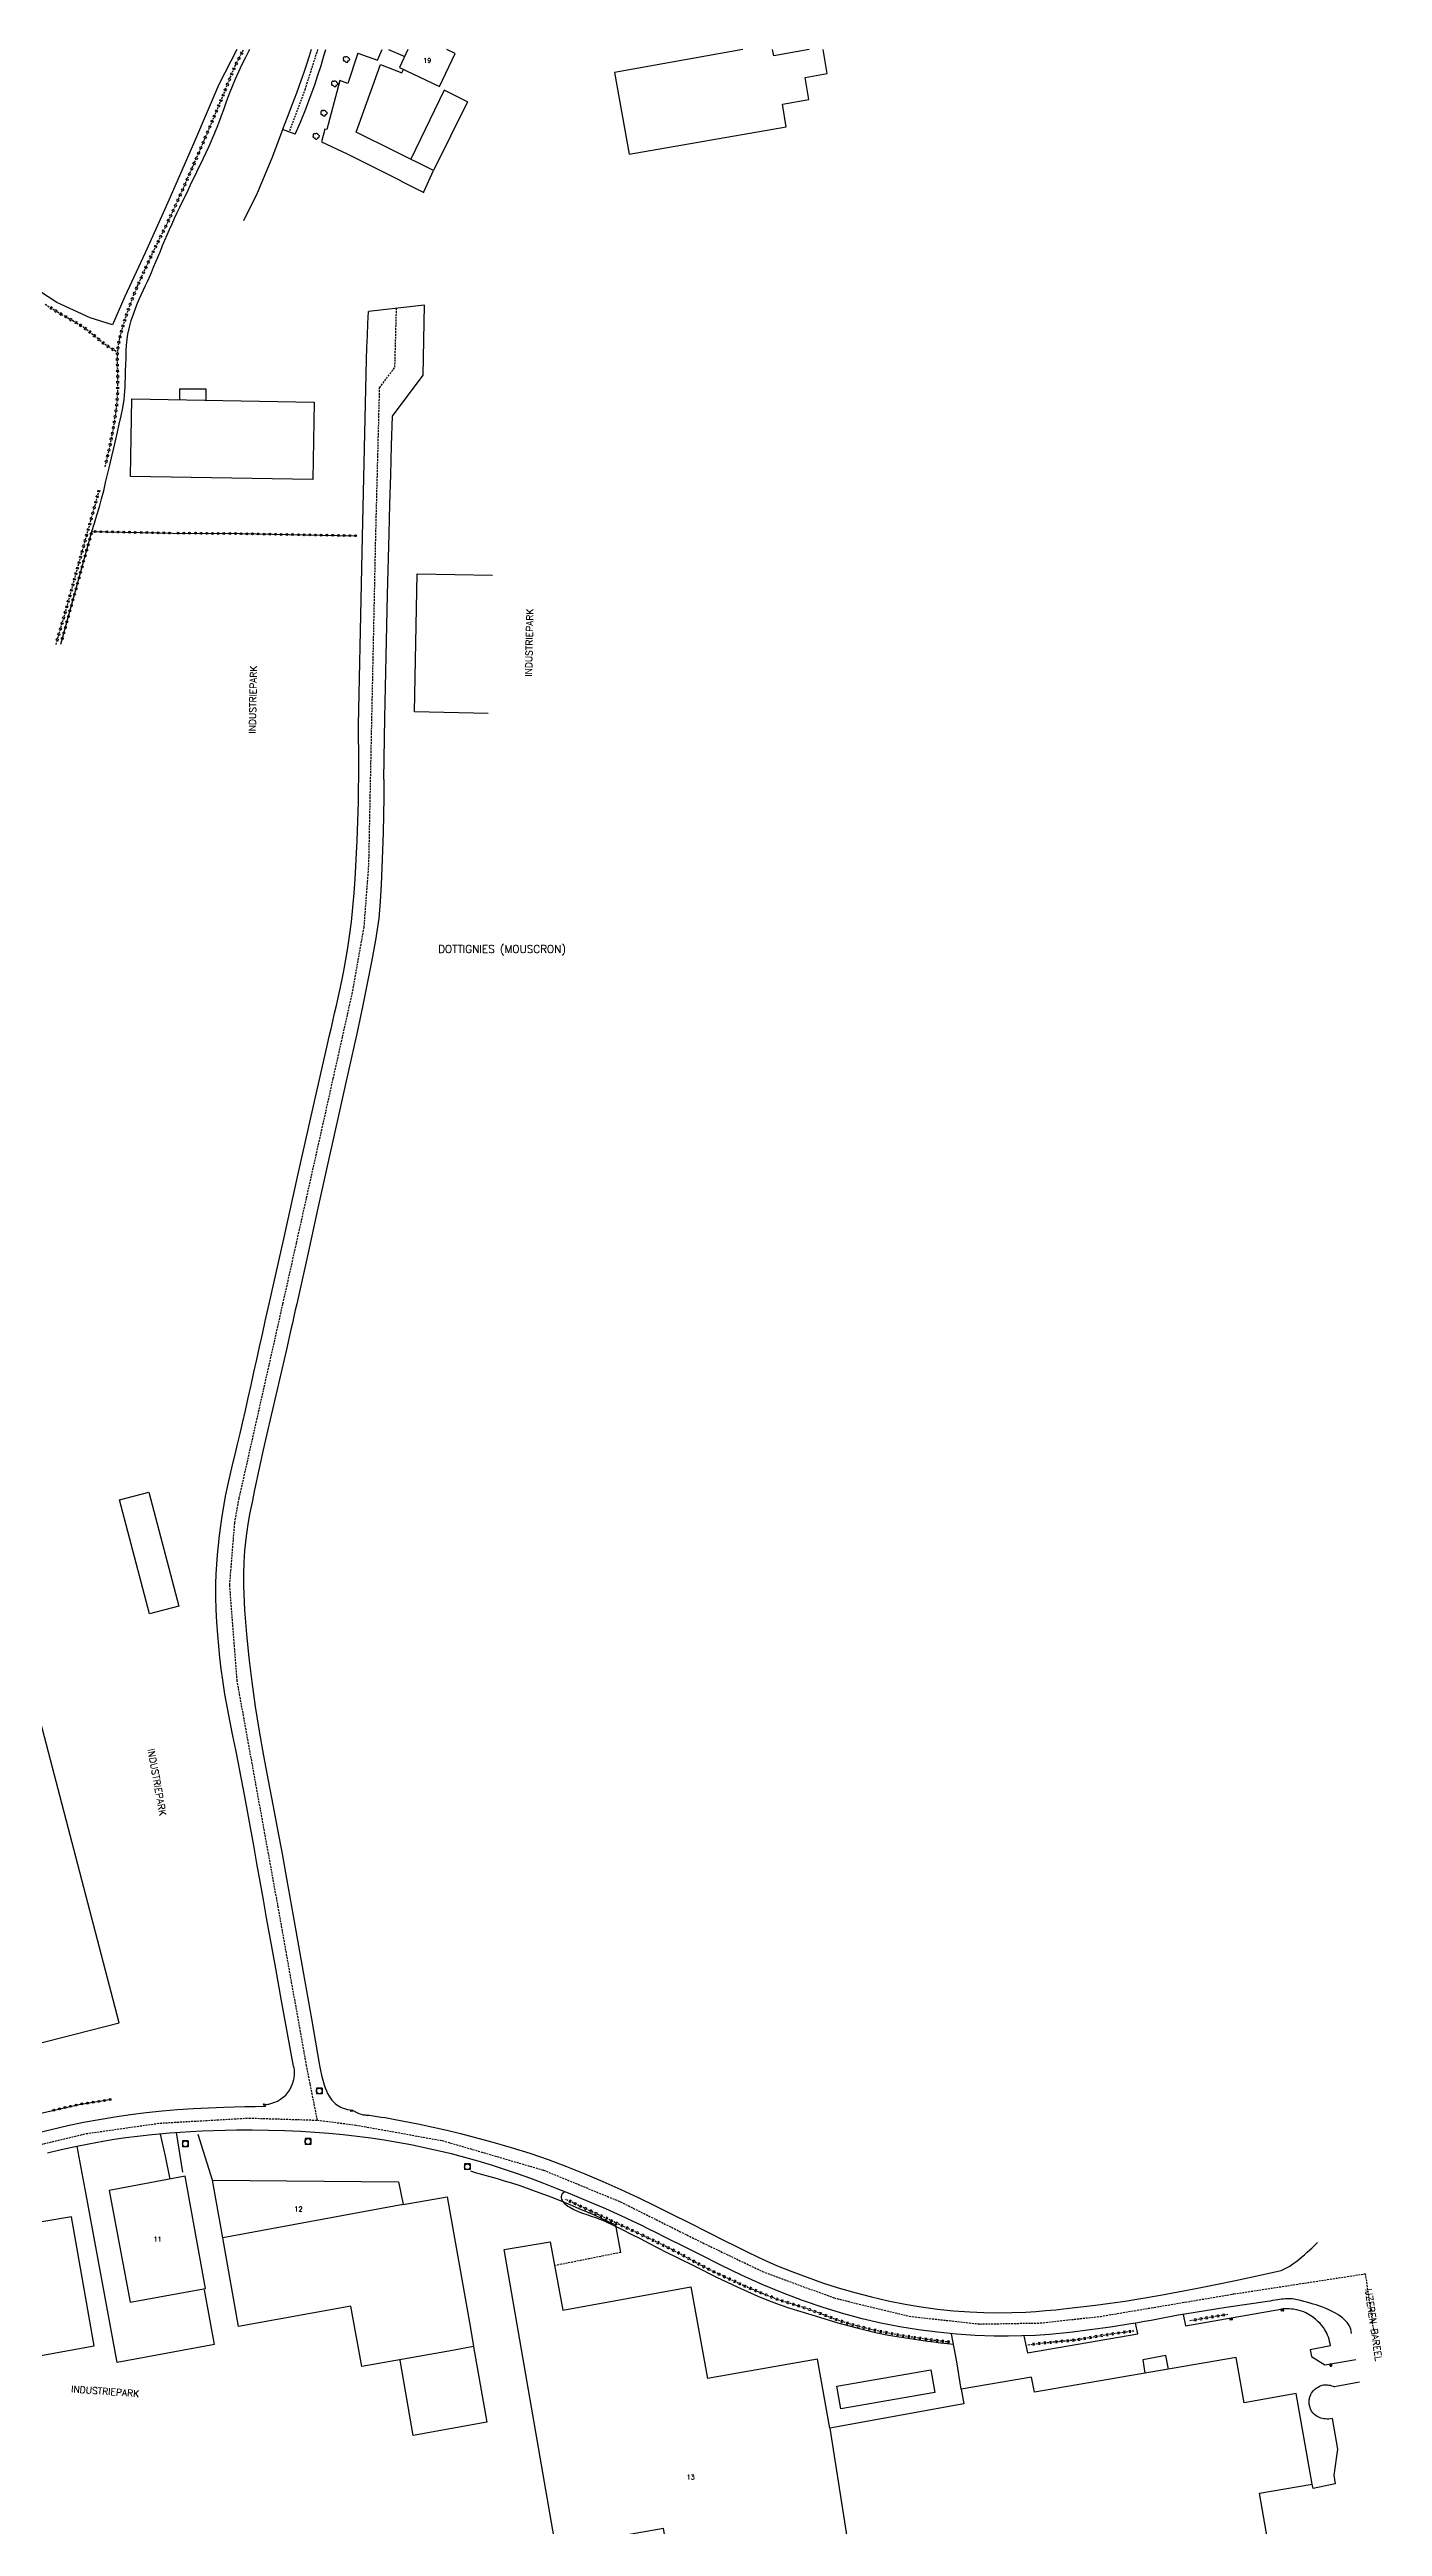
# Model space of a CAD drawing. Header units: millimetres. Extents: x 76000 to 76763, y 157000 to 158000.
# Drawn here: x 76413 to 76763, y 157350 to 158000 of the extents above; entities that cross this region are included whole.
import ezdxf
from ezdxf.enums import TextEntityAlignment as Align

# ---------------------------------------------------------------- set-up
doc = ezdxf.new("R2010")
doc.units = ezdxf.units.MM
doc.linetypes.add('DASHED', pattern=[0.75, 0.5, -0.25])
doc.layers.get('0').update_dxf_attribs({"linetype": 'CONTINUOUS'})
for name, color, linetype in [('W0001', 6, 'DASHED'), ('W0008', 7, 'CONTINUOUS'), ('W0014', 7, 'CONTINUOUS'), ('W0017', 7, 'CONTINUOUS'), ('W0101', 7, 'CONTINUOUS'), ('W0104', 1, 'CONTINUOUS'), ('W0112', 1, 'DASHED'), ('W0132', 7, 'CONTINUOUS'), ('W0211', 2, 'CONTINUOUS'), ('W0220', 5, 'DASHED'), ('W0300', 7, 'CONTINUOUS'), ('W0323', 7, 'CONTINUOUS'), ('W0330', 7, 'CONTINUOUS'), ('W0401', 7, 'CONTINUOUS'), ('W0420', 7, 'CONTINUOUS'), ('W0980', 7, 'CONTINUOUS'), ('W0989', 7, 'CONTINUOUS'), ('W0991', 7, 'CONTINUOUS'), ('W1102', 7, 'CONTINUOUS')]:
    doc.layers.add(name, color=color, linetype=linetype)
doc.styles.get("Standard").update_dxf_attribs({"font": 'romans.shx', "width": 0.85})

# ---------------------------------------------------------------- blocks, each defined once
blk = doc.blocks.new('T420')
for p, q in [((0.75, 0.75), (-0.75, 0.75)), ((-0.75, 0.75), (-0.75, -0.75)), ((0.75, 0.75), (0.75, -0.75)), ((0.75, -0.75), (-0.75, -0.75))]:
    blk.add_line(p, q)
blk.add_ellipse((0, 0), major_axis=(-0.53, 0.53), ratio=1, start_param=3.926991, end_param=10.210176)
blk = doc.blocks.new('T401')
for p, q in [((-0.3, 0.3), (0, 0.3)), ((-0.3, -0.25), (-0.3, 0.3)), ((-0.3, 0.15), (0, 0.15)), ((-0.3, 0), (0, 0)), ((0, 0.3), (0, -0.25)), ((-0.3, -0.15), (0, -0.15)), ((-0.3, -0.25), (-0.3, -0.3)), ((-0.3, -0.3), (0, -0.3)), ((0, -0.3), (0, -0.25))]:
    blk.add_line(p, q)
blk = doc.blocks.new('T300')
for p, q in [((-0.8, 0.51), (-0.86, 0.34)), ((-0.86, 0.34), (-0.86, 0.17)), ((-0.86, 0.17), (-0.74, 0.06)), ((-0.69, 0.63), (-0.8, 0.51)), ((-0.8, -0.06), (-0.74, 0.06)), ((-0.74, 0.06), (-0.69, 0.11)), ((-0.57, 0.69), (-0.69, 0.63)), ((-0.46, 0.69), (-0.57, 0.69)), ((-0.29, 0.63), (-0.46, 0.69)), ((-0.29, 0.63), (-0.17, 0.74)), ((-0.23, 0.57), (-0.29, 0.63)), ((-0.17, 0.74), (-0.06, 0.8)), ((-0.06, 0.8), (0.06, 0.8)), ((0.06, 0.8), (0.23, 0.74)), ((0.23, 0.74), (0.34, 0.63)), ((0.34, 0.63), (0.4, 0.51)), ((0.46, 0.46), (0.34, 0.46)), ((0.4, 0.51), (0.4, 0.46)), ((0.57, 0.4), (0.46, 0.46)), ((0.57, 0.4), (0.69, 0.29)), ((0.69, 0.29), (0.74, 0.17)), ((0.74, 0.06), (0.69, -0.17)), ((0.74, 0.17), (0.74, 0.06)), ((-0.8, -0.17), (-0.8, -0.06)), ((-0.8, -0.23), (-0.8, -0.17)), ((-0.74, -0.34), (-0.8, -0.23)), ((-0.69, -0.4), (-0.74, -0.34)), ((-0.51, -0.46), (-0.69, -0.4)), ((-0.4, -0.46), (-0.51, -0.46)), ((-0.4, -0.46), (-0.34, -0.46)), ((-0.34, -0.46), (-0.34, -0.4)), ((-0.34, -0.51), (-0.34, -0.46)), ((-0.29, -0.63), (-0.34, -0.51)), ((-0.17, -0.74), (-0.29, -0.63)), ((-0.06, -0.8), (-0.17, -0.74)), ((0.06, -0.8), (-0.06, -0.8)), ((0.17, -0.74), (0.06, -0.8)), ((0.23, -0.69), (0.17, -0.74)), ((0.29, -0.46), (0.23, -0.46)), ((0.29, -0.63), (0.23, -0.69)), ((0.46, -0.4), (0.29, -0.46)), ((0.34, -0.51), (0.29, -0.63)), ((0.34, -0.51), (0.34, -0.46)), ((0.57, -0.34), (0.46, -0.4)), ((0.63, -0.29), (0.57, -0.34)), ((0.69, -0.17), (0.63, -0.29))]:
    blk.add_line(p, q)
blk = doc.blocks.new('t323o')
at = {"color": 0, "linetype": 'Continuous'}
for radius in [0.25, 0.15]:
    blk.add_circle((0, 0), radius, dxfattribs=at)
blk = doc.blocks.new('t220o')
at = {"color": 0, "linetype": 'Continuous'}
for p, q in [((-0.25, 0.25), (0.25, 0.25)), ((-0.25, -0.25), (0.25, -0.25))]:
    blk.add_line(p, q, dxfattribs=at)

msp = doc.modelspace()

# ---------------------------------------------------------------- linework, layer by layer
at = {"layer": 'W0001'}
for points in [[(76483.41, 158000), (76480.1, 157989.65), (76475.84, 157978.22)], [(76474.31, 157671), (76487.52, 157730.15), (76492.46, 157752.3), (76495.6, 157769.75), (76496.84, 157786.19), (76497.44, 157815.64), (76498.66, 157872.64), (76499.66, 157911.29), (76503.66, 157916.66), (76504.09, 157932.11)], [(76483.34, 157456.83), (76480.51, 157471.1), (76473.07, 157512.71), (76462.32, 157572.02), (76460.36, 157597.23), (76461.68, 157613.55), (76462.84, 157619.97), (76473.04, 157665.33), (76474.31, 157671)], [(76322.86, 157420.24), (76336.19, 157423.42), (76353.09, 157429.22), (76376.78, 157439.83), (76399.99, 157447.86), (76422.7, 157453.3), (76442.04, 157456.06), (76465.42, 157457.39), (76483.34, 157456.83)], [(76483.34, 157456.83), (76493.39, 157455.56), (76516.12, 157451.46), (76542.65, 157443.72), (76562.79, 157435.42), (76584.4, 157424.64), (76600.05, 157417.14), (76618.81, 157410.2), (76638.54, 157405.39), (76657.02, 157403.36), (76672.85, 157403.63), (76688.63, 157405.36), (76723.65, 157411.25), (76758.08, 157416.54)], [(76758.08, 157416.54), (76760.26, 157401.53)]]:
    msp.add_lwpolyline(points, dxfattribs=at)
at = {"layer": 'W0008'}
for points in [[(76481.75, 158000), (76481.2, 157998.28), (76480.51, 157996.11), (76479.79, 157993.95), (76479.04, 157991.8), (76477.88, 157988.58), (76476.68, 157985.38), (76475.46, 157982.19), (76474.2, 157979.01)], [(76477.54, 157977.77), (76478.89, 157980.98), (76480.19, 157984.21), (76481.44, 157987.47), (76482.63, 157990.75), (76483.49, 157993.27), (76484.29, 157995.8), (76485.07, 157998.35), (76485.55, 158000)], [(76477.54, 157977.77), (76474.2, 157979.01)], [(76494.15, 157822.77), (76494.41, 157835.13), (76494.66, 157847.48), (76494.93, 157859.83), (76495.19, 157872.19), (76495.44, 157883.82), (76495.67, 157895.46), (76495.94, 157907.09), (76496.25, 157918.73), (76496.35, 157921.88), (76496.46, 157925.02), (76496.58, 157928.17), (76496.71, 157931.32)], [(76511.46, 157932.91), (76496.71, 157931.32)], [(76511.07, 157914.6), (76511.46, 157932.91)], [(76503.07, 157903.85), (76511.07, 157914.6)], [(76500.74, 157808.51), (76501.03, 157824.66), (76501.36, 157840.8), (76501.73, 157856.94), (76502.14, 157873.09), (76502.35, 157880.78), (76502.57, 157888.47), (76502.81, 157896.16), (76503.07, 157903.85)], [(76470.71, 157671), (76474.52, 157688.03), (76478.33, 157705.06), (76482.15, 157722.09), (76485.99, 157739.12), (76486.45, 157741.14), (76486.92, 157743.15), (76487.4, 157745.16), (76487.87, 157747.18), (76488.34, 157749.19), (76488.8, 157751.21), (76489.24, 157753.23), (76489.66, 157755.26), (76490.26, 157758.29), (76490.82, 157761.33), (76491.34, 157764.38), (76491.79, 157767.44), (76492.26, 157771.18), (76492.67, 157774.93), (76493.01, 157778.69), (76493.27, 157782.45), (76493.78, 157792.52), (76494.09, 157802.6), (76494.22, 157812.69), (76494.15, 157822.77)], [(76500.74, 157808.51), (76500.72, 157803.87), (76500.67, 157799.22), (76500.56, 157794.57), (76500.42, 157789.93), (76500.26, 157785.46), (76500.1, 157780.98), (76499.84, 157776.51), (76499.41, 157772.05), (76498.6, 157766.33), (76497.57, 157760.65), (76496.42, 157754.99), (76495.27, 157749.34), (76493.79, 157742.28), (76492.23, 157735.25), (76490.64, 157728.22), (76489.06, 157721.18), (76486.28, 157708.64), (76483.5, 157696.09), (76480.72, 157683.54), (76477.92, 157671)], [(76477.1, 157471.03), (76475.53, 157479.57), (76473.97, 157488.1), (76472.42, 157496.65), (76470.87, 157505.19), (76470.02, 157509.93), (76469.17, 157514.67), (76468.33, 157519.41), (76467.5, 157524.15), (76466.66, 157528.9), (76465.81, 157533.64), (76464.95, 157538.38), (76464.09, 157543.11), (76463.39, 157546.76), (76462.67, 157550.39), (76461.93, 157554.02), (76461.18, 157557.65), (76460.45, 157561.28), (76459.76, 157564.93), (76459.11, 157568.58), (76458.52, 157572.24), (76458.11, 157575.2), (76457.76, 157578.17), (76457.46, 157581.15), (76457.21, 157584.13), (76456.98, 157587.46), (76456.78, 157590.8), (76456.68, 157594.15), (76456.71, 157597.5), (76456.81, 157600.05), (76456.97, 157602.59), (76457.18, 157605.14), (76457.43, 157607.67), (76457.72, 157610.21), (76458.04, 157612.74), (76458.41, 157615.26), (76458.8, 157617.78), (76459.29, 157620.54), (76459.85, 157623.29), (76460.46, 157626.03), (76461.11, 157628.76), (76461.77, 157631.48), (76462.44, 157634.2), (76463.1, 157636.92), (76463.73, 157639.65), (76464.47, 157643), (76465.22, 157646.34), (76465.96, 157649.68), (76466.7, 157653.03), (76467.45, 157656.37), (76468.19, 157659.72), (76468.93, 157663.06), (76469.68, 157666.41), (76469.94, 157667.55), (76470.19, 157668.7), (76470.45, 157669.85), (76470.71, 157671)], [(76477.92, 157671), (76477.54, 157669.31), (76477.16, 157667.63), (76476.79, 157665.94), (76476.41, 157664.25), (76475.21, 157658.99), (76474, 157653.74), (76472.77, 157648.48), (76471.54, 157643.23), (76470.32, 157637.97), (76469.13, 157632.71), (76467.98, 157627.43), (76466.88, 157622.15), (76466.22, 157618.96), (76465.58, 157615.77), (76465.01, 157612.56), (76464.57, 157609.33), (76464.27, 157606.25), (76464.09, 157603.15), (76464, 157600.06), (76464.01, 157596.96), (76464.25, 157590.65), (76464.72, 157584.35), (76465.35, 157578.07), (76466.12, 157571.8), (76467.03, 157565.31), (76468.07, 157558.85), (76469.2, 157552.4), (76470.4, 157545.96), (76471.64, 157539.53), (76472.88, 157533.11), (76474.1, 157526.68), (76475.27, 157520.24), (76477.44, 157507.97), (76479.6, 157495.7), (76481.77, 157483.43), (76483.93, 157471.16)], [(76469.76, 157460.94), (76470.04, 157460.98), (76470.31, 157461.02), (76470.58, 157461.07), (76470.85, 157461.14), (76471.37, 157461.28), (76471.9, 157461.43), (76472.41, 157461.62), (76472.91, 157461.86), (76473.66, 157462.32), (76474.38, 157462.84), (76475.04, 157463.43), (76475.63, 157464.1), (76476.12, 157464.82), (76476.51, 157465.59), (76476.83, 157466.39), (76477.08, 157467.21), (76477.16, 157467.54), (76477.23, 157467.86), (76477.28, 157468.19), (76477.31, 157468.51), (76477.33, 157468.84), (76477.35, 157469.17), (76477.35, 157469.5), (76477.34, 157469.83), (76477.31, 157470.14), (76477.26, 157470.44), (76477.19, 157470.74), (76477.1, 157471.03)], [(76483.93, 157471.16), (76484.16, 157469.88), (76484.44, 157468.62), (76484.78, 157467.36), (76485.16, 157466.12), (76485.41, 157465.34), (76485.69, 157464.57), (76486.01, 157463.82), (76486.41, 157463.09), (76486.75, 157462.58), (76487.14, 157462.09), (76487.56, 157461.64), (76488.01, 157461.22), (76488.43, 157460.89), (76488.87, 157460.59), (76489.34, 157460.32), (76489.82, 157460.1), (76490.49, 157459.85), (76491.18, 157459.66), (76491.88, 157459.53), (76492.59, 157459.45)], [(76409.84, 157453.54), (76413.88, 157454.51), (76417.93, 157455.43), (76422, 157456.27), (76426.09, 157457.03), (76430.21, 157457.71), (76434.34, 157458.32), (76438.48, 157458.86), (76442.63, 157459.3), (76446.68, 157459.63), (76450.74, 157459.87), (76454.8, 157460.05), (76458.85, 157460.21), (76461.56, 157460.31), (76464.28, 157460.4), (76466.99, 157460.46), (76469.7, 157460.51)], [(76469.7, 157460.51), (76469.76, 157460.94)], [(76492.59, 157459.45), (76493.12, 157459.11), (76493.67, 157458.82), (76494.24, 157458.57), (76494.83, 157458.37), (76495.09, 157458.31), (76495.35, 157458.26), (76495.61, 157458.22), (76495.88, 157458.2), (76496.14, 157458.18), (76496.4, 157458.16), (76496.66, 157458.14), (76496.93, 157458.11), (76497.96, 157457.97), (76499, 157457.81), (76500.04, 157457.66), (76501.07, 157457.49)], [(76732.49, 157409.25), (76727.05, 157408.49), (76721.62, 157407.68), (76716.19, 157406.84), (76710.77, 157405.95), (76709, 157405.64), (76707.24, 157405.32), (76705.47, 157404.98), (76703.71, 157404.64), (76701.95, 157404.31), (76700.19, 157403.98), (76698.42, 157403.67), (76696.65, 157403.38), (76691.32, 157402.57), (76685.99, 157401.8), (76680.64, 157401.14), (76675.27, 157400.63), (76671.66, 157400.39), (76668.05, 157400.23), (76664.43, 157400.16), (76660.81, 157400.2), (76655.84, 157400.39), (76650.87, 157400.71), (76645.92, 157401.19), (76640.98, 157401.82), (76636.03, 157402.62), (76631.11, 157403.58), (76626.22, 157404.7), (76621.37, 157405.99), (76615.93, 157407.66), (76610.56, 157409.53), (76605.25, 157411.57), (76599.99, 157413.73), (76594.51, 157416.18), (76589.11, 157418.82), (76583.75, 157421.54), (76578.37, 157424.21), (76576.33, 157425.21), (76574.29, 157426.22), (76572.26, 157427.24), (76570.22, 157428.25), (76568.19, 157429.26), (76566.14, 157430.26), (76564.09, 157431.24), (76562.03, 157432.2), (76558.94, 157433.57), (76555.84, 157434.91), (76552.72, 157436.21), (76549.59, 157437.48), (76546.17, 157438.86), (76542.74, 157440.21), (76539.29, 157441.52), (76535.82, 157442.77), (76532.4, 157443.93), (76528.96, 157445.04), (76525.5, 157446.09), (76522.02, 157447.07), (76518.5, 157447.98), (76514.96, 157448.82), (76511.41, 157449.6), (76507.85, 157450.32), (76504.35, 157450.97), (76500.84, 157451.56), (76497.32, 157452.09), (76493.79, 157452.55), (76490.08, 157452.98), (76486.35, 157453.34), (76482.63, 157453.64), (76478.89, 157453.88), (76474.72, 157454.06), (76470.54, 157454.16), (76466.36, 157454.19), (76462.18, 157454.19), (76459.15, 157454.15), (76456.12, 157454.07), (76453.09, 157453.96), (76450.06, 157453.81), (76447.34, 157453.63), (76444.62, 157453.42), (76441.9, 157453.17), (76439.19, 157452.89), (76436.15, 157452.54), (76433.11, 157452.16), (76430.07, 157451.73), (76427.05, 157451.24), (76423.41, 157450.57), (76419.8, 157449.82), (76416.19, 157449.01), (76412.59, 157448.17)], [(76501.07, 157457.49), (76503.34, 157457.1), (76505.6, 157456.69), (76507.85, 157456.24), (76510.1, 157455.78), (76513.7, 157454.99), (76517.29, 157454.17), (76520.87, 157453.3), (76524.43, 157452.37), (76529.32, 157451.03), (76534.19, 157449.64), (76539.03, 157448.16), (76543.83, 157446.53), (76548.67, 157444.72), (76553.45, 157442.77), (76558.19, 157440.73), (76562.91, 157438.63), (76567.44, 157436.53), (76571.94, 157434.34), (76576.42, 157432.11), (76580.89, 157429.89), (76582.5, 157429.08), (76584.11, 157428.27), (76585.71, 157427.45), (76587.32, 157426.64), (76588.92, 157425.82), (76590.53, 157425.01), (76592.14, 157424.2), (76593.76, 157423.41), (76596.24, 157422.2), (76598.72, 157421), (76601.22, 157419.84), (76603.75, 157418.75), (76607.73, 157417.14), (76611.75, 157415.62), (76615.79, 157414.2), (76619.88, 157412.88), (76624.23, 157411.61), (76628.61, 157410.45), (76633.02, 157409.42), (76637.46, 157408.53), (76641.67, 157407.83), (76645.9, 157407.26), (76650.15, 157406.83), (76654.4, 157406.52), (76658.07, 157406.36), (76661.74, 157406.32), (76665.42, 157406.38), (76669.09, 157406.51), (76671.73, 157406.65), (76674.36, 157406.87), (76676.99, 157407.12), (76679.62, 157407.4), (76683.5, 157407.83), (76687.38, 157408.31), (76691.24, 157408.82), (76695.11, 157409.39), (76699.75, 157410.14), (76704.39, 157410.95), (76709.02, 157411.81), (76713.64, 157412.69), (76718.86, 157413.72), (76724.07, 157414.78), (76729.27, 157415.88), (76734.47, 157417.01)], [(76734.47, 157417.01), (76735.24, 157417.2), (76736, 157417.44), (76736.74, 157417.73), (76737.46, 157418.07), (76738.3, 157418.56), (76739.1, 157419.11), (76739.87, 157419.71), (76740.63, 157420.3), (76741.39, 157420.91), (76742.13, 157421.53), (76742.86, 157422.17), (76743.58, 157422.82), (76744.08, 157423.29), (76744.57, 157423.76), (76745.05, 157424.25), (76745.52, 157424.75)], [(76740.24, 157409.68), (76739.83, 157409.79), (76739.4, 157409.87), (76738.98, 157409.94), (76738.55, 157409.98), (76738.19, 157409.99), (76737.84, 157409.98), (76737.48, 157409.96), (76737.13, 157409.93), (76736.63, 157409.89), (76736.13, 157409.84), (76735.63, 157409.78), (76735.13, 157409.71), (76734.47, 157409.62), (76733.8, 157409.51), (76733.14, 157409.38), (76732.48, 157409.25)], [(76754.49, 157400.91), (76754.42, 157401.44), (76754.29, 157401.97), (76754.11, 157402.48), (76753.88, 157402.97), (76753.63, 157403.39), (76753.33, 157403.78), (76753.01, 157404.14), (76752.67, 157404.48), (76752.11, 157404.97), (76751.52, 157405.42), (76750.91, 157405.83), (76750.28, 157406.21), (76749.41, 157406.68), (76748.52, 157407.1), (76747.61, 157407.48), (76746.7, 157407.84), (76745.94, 157408.12), (76745.18, 157408.37), (76744.41, 157408.61), (76743.64, 157408.83), (76742.79, 157409.07), (76741.94, 157409.29), (76741.09, 157409.49), (76740.23, 157409.68)]]:
    msp.add_lwpolyline(points, dxfattribs=at)
at = {"layer": 'W0014'}
msp.add_lwpolyline([(76561.65, 157429.26), (76559.84, 157430.12), (76558.03, 157430.97), (76556.2, 157431.79), (76554.37, 157432.6), (76552.01, 157433.61), (76549.64, 157434.6), (76547.26, 157435.56), (76544.87, 157436.51), (76542.72, 157437.34), (76540.57, 157438.15), (76538.4, 157438.95), (76536.22, 157439.7), (76534.33, 157440.3), (76532.43, 157440.87), (76530.53, 157441.41), (76528.63, 157441.96), (76527.37, 157442.33), (76526.1, 157442.7), (76524.83, 157443.06), (76523.57, 157443.42)], dxfattribs=at)
at = {"layer": 'W0017'}
for points in [[(76474.2, 157978.98), (76471.4, 157971.5), (76467.58, 157962.33), (76464, 157955.07)], [(76444.72, 157441.37), (76443.49, 157447.36), (76442.17, 157453.2)], [(76448.08, 157443.15), (76446.39, 157453.56)], [(76455.87, 157441.08), (76452.09, 157453.08)], [(76456.4, 157398.01), (76430.87, 157393.27), (76422.75, 157437.31), (76420.38, 157449.94)], [(76562.87, 157422.16), (76561.62, 157429.26)], [(76456.4, 157398.01), (76453.71, 157412.36)], [(76668.57, 157400.22), (76669.55, 157395.83), (76698.41, 157400.77), (76697.84, 157403.58)], [(76710.3, 157405.88), (76710.92, 157402.9), (76735.96, 157407.27)], [(76748.95, 157397.63), (76748.86, 157398.21), (76748.74, 157398.8), (76748.59, 157399.37), (76748.41, 157399.94), (76748.22, 157400.44), (76748, 157400.93), (76747.75, 157401.41), (76747.48, 157401.87), (76747.09, 157402.43), (76746.68, 157402.96), (76746.23, 157403.46), (76745.75, 157403.94), (76745, 157404.6), (76744.22, 157405.21), (76743.39, 157405.77), (76742.52, 157406.26), (76741.94, 157406.53), (76741.34, 157406.75), (76740.73, 157406.93), (76740.12, 157407.08), (76739.65, 157407.18), (76739.18, 157407.24), (76738.71, 157407.29), (76738.24, 157407.33), (76737.67, 157407.34), (76737.1, 157407.34), (76736.53, 157407.32), (76735.96, 157407.27)], [(76652.17, 157386.26), (76651.01, 157393.43), (76649.64, 157400.82)], [(76748.95, 157397.63), (76743.68, 157396.6), (76743.98, 157394.81), (76747.47, 157392.68), (76755.65, 157394.04)], [(76756.59, 157388.08), (76749.99, 157386.87)], [(76749.42, 157378.54), (76748.98, 157378.47), (76748.53, 157378.43), (76748.09, 157378.43), (76747.64, 157378.45), (76747.24, 157378.5), (76746.85, 157378.57), (76746.46, 157378.68), (76746.08, 157378.82), (76745.62, 157379.04), (76745.17, 157379.3), (76744.75, 157379.61), (76744.39, 157379.98), (76744.02, 157380.52), (76743.73, 157381.11), (76743.53, 157381.73), (76743.4, 157382.37), (76743.38, 157382.64), (76743.37, 157382.9), (76743.38, 157383.17), (76743.4, 157383.44), (76743.45, 157383.7), (76743.5, 157383.96), (76743.57, 157384.21), (76743.65, 157384.47), (76743.8, 157384.85), (76743.98, 157385.22), (76744.21, 157385.57), (76744.47, 157385.89), (76744.81, 157386.22), (76745.18, 157386.5), (76745.57, 157386.75), (76745.98, 157386.97), (76746.25, 157387.11), (76746.53, 157387.23), (76746.82, 157387.32), (76747.11, 157387.39), (76747.46, 157387.43), (76747.82, 157387.43), (76748.17, 157387.41), (76748.51, 157387.36), (76748.9, 157387.28), (76749.27, 157387.17), (76749.64, 157387.03), (76749.99, 157386.87)], [(76749.42, 157378.54), (76750.84, 157370.51), (76749.82, 157363.73), (76750.17, 157361.41), (76744.4, 157360.25), (76744.15, 157361.31)]]:
    msp.add_lwpolyline(points, dxfattribs=at)
at = {"layer": 'W0101'}
for points in [[(76507.09, 158000), (76504.87, 157995.27)], [(76504.87, 157995.27), (76515.37, 157990.34), (76519.43, 157999), (76517.29, 158000)], [(76320.2, 157485.57), (76328.21, 157455.39), (76357.68, 157463.23), (76396.78, 157473.5), (76431.37, 157482.4), (76397.78, 157610.62), (76363.14, 157601.61), (76370.74, 157572.35), (76370.38, 157572.24)], [(76582.46, 157302.48), (76574.13, 157349.75), (76545.9, 157344.76), (76532.29, 157422.91), (76544.34, 157424.9), (76547.66, 157407), (76581.27, 157413.1), (76585.63, 157389.07)], [(76750.82, 157240.7), (76748.84, 157252.29), (76762.59, 157254.73), (76758.38, 157278.93), (76744.65, 157276.64), (76730.32, 157358.99), (76744.15, 157361.31), (76739.96, 157385.15), (76726.31, 157382.71), (76724.2, 157394.57), (76671.37, 157385.45), (76670.59, 157389.45), (76652.17, 157386.26), (76652.83, 157382.46)], [(76617.69, 157376.05), (76614.48, 157394.12), (76585.63, 157389.07)], [(76652.83, 157382.46), (76617.69, 157376.05)]]:
    msp.add_lwpolyline(points, dxfattribs=at)
for points in [[(76428.78, 157438.42), (76434.24, 157409.07), (76454.05, 157412.71), (76448.65, 157442.1)], [(76458.59, 157425.97), (76455.87, 157441.08), (76504.63, 157440.64), (76505.84, 157434.69)], [(76363.13, 157416.62), (76365.56, 157402.94), (76382.27, 157395.59), (76392.39, 157397.39), (76393.4, 157391.91), (76424.8, 157397.6), (76424.82, 157397.62), (76418.84, 157431.44), (76387.2, 157426.13), (76388.13, 157421.06)]]:
    msp.add_lwpolyline(points, close=True, dxfattribs=at)
at = {"layer": 'W0104'}
for points in [[(76493.92, 157999.04), (76491.34, 157991.1), (76489.27, 157991.86), (76485.8, 157979.03), (76485.33, 157979.13), (76484.4, 157975.82), (76491.12, 157972.63), (76505.17, 157965.64), (76505.32, 157965.45), (76511.25, 157962.49)], [(76493.92, 157999.04), (76499.14, 157997.19), (76500.33, 158000)], [(76501.95, 158000), (76506.24, 157998.18)], [(76594.85, 158000), (76561.28, 157994.01), (76565.06, 157972.57), (76606.27, 157979.71)], [(76612.26, 158000), (76603.02, 157998.36), (76602.66, 158000)], [(76606.27, 157979.71), (76605.25, 157985.67), (76612.22, 157986.92), (76611.25, 157992.64), (76617.04, 157993.7), (76615.94, 158000)], [(76511.25, 157962.65), (76513.82, 157968.27), (76493.54, 157978.33), (76499.88, 157996.08), (76505.47, 157993.88), (76505.96, 157994.76)], [(76447.15, 157911), (76447.16, 157908.17)], [(76447.15, 157911), (76454.07, 157911), (76454.07, 157908.05)], [(76528.16, 157825.87), (76508.79, 157826.23), (76509.48, 157862.49), (76529.24, 157862.11)], [(76505.84, 157434.69), (76517.41, 157436.75), (76523.47, 157402.28), (76523.48, 157402.29), (76524.31, 157397.49), (76518.8, 157396.39), (76518.81, 157396.38), (76495, 157392.25), (76492.11, 157408), (76462.69, 157402.75), (76458.59, 157425.97)], [(76524.31, 157397.39), (76527.79, 157377.61), (76508.48, 157374.13), (76505.07, 157393.89)], [(76706.49, 157391.51), (76705.79, 157395.08), (76699.74, 157393.99), (76700.33, 157390.45)]]:
    msp.add_lwpolyline(points, dxfattribs=at)
for points in [[(76434.71, 157908.39), (76482.48, 157907.54), (76482.12, 157887.19), (76434.35, 157888.04)], [(76439.16, 157621.53), (76446.98, 157591.69), (76439.32, 157589.68), (76431.5, 157619.52)], [(76619.53, 157387.04), (76644.22, 157391.3), (76645.26, 157385.38), (76620.59, 157381.13)]]:
    msp.add_lwpolyline(points, close=True, dxfattribs=at)
at = {"layer": 'W0112'}
msp.add_lwpolyline([(76562.86, 157422.13), (76545.89, 157418.73)], dxfattribs=at)
at = {"layer": 'W0132'}
for points in [[(76522.66, 157986.29), (76516.61, 157989.33), (76507.87, 157971.22)], [(76522.66, 157986.29), (76513.82, 157968.27)]]:
    msp.add_lwpolyline(points, dxfattribs=at)
at = {"layer": 'W0211'}
for points in [[(76424.21, 157873.59), (76424.9, 157875.72), (76425.55, 157877.86), (76426.18, 157880), (76426.78, 157882.16), (76427.32, 157884.27), (76427.83, 157886.39), (76428.32, 157888.51), (76428.81, 157890.63), (76429.35, 157892.87), (76429.88, 157895.12), (76430.4, 157897.36), (76430.9, 157899.61), (76431.39, 157901.74), (76431.89, 157903.87), (76432.33, 157906.01), (76432.67, 157908.18), (76432.79, 157909.29), (76432.88, 157910.41), (76432.93, 157911.53), (76432.96, 157912.66), (76432.99, 157913.78), (76433.01, 157914.9), (76433.05, 157916.01), (76433.1, 157917.13), (76433.18, 157919.18), (76433.24, 157921.24), (76433.37, 157923.3), (76433.64, 157925.35), (76434.04, 157927.13), (76434.54, 157928.89), (76435.12, 157930.62), (76435.74, 157932.33), (76436.2, 157933.5), (76436.68, 157934.65), (76437.19, 157935.8), (76437.72, 157936.93), (76438.25, 157938.06), (76438.78, 157939.19), (76439.3, 157940.33), (76439.81, 157941.47), (76440.41, 157942.89), (76441, 157944.3), (76441.59, 157945.73), (76442.17, 157947.15), (76442.75, 157948.57), (76443.34, 157949.99), (76443.94, 157951.4), (76444.56, 157952.81), (76445.23, 157954.29), (76445.91, 157955.76), (76446.6, 157957.22), (76447.31, 157958.68), (76448.01, 157960.14), (76448.72, 157961.6), (76449.42, 157963.07), (76450.11, 157964.53), (76451.73, 157967.91), (76453.36, 157971.29), (76454.95, 157974.68), (76456.46, 157978.12), (76457.08, 157979.64), (76457.67, 157981.17), (76458.23, 157982.71), (76458.79, 157984.26), (76459.34, 157985.81), (76459.9, 157987.35), (76460.49, 157988.89), (76461.1, 157990.41), (76461.9, 157992.34), (76462.73, 157994.25), (76463.61, 157996.15), (76464.56, 157998.01), (76465.49, 157999.72), (76465.65, 158000)], [(76548.16, 157438.06), (76547.83, 157437.81), (76547.56, 157437.5), (76547.37, 157437.14), (76547.27, 157436.74), (76547.27, 157436.42), (76547.35, 157436.11), (76547.49, 157435.83), (76547.65, 157435.57), (76548.05, 157435.09), (76548.52, 157434.67), (76549.03, 157434.31), (76549.55, 157433.99), (76550.61, 157433.41), (76551.71, 157432.9), (76552.84, 157432.45), (76553.98, 157432.05), (76555.12, 157431.67), (76556.25, 157431.27), (76557.38, 157430.85), (76558.49, 157430.39), (76560.88, 157429.28), (76563.25, 157428.14), (76565.6, 157426.96), (76567.94, 157425.76), (76570.28, 157424.56), (76572.61, 157423.35), (76574.96, 157422.16), (76577.31, 157420.99), (76582.65, 157418.34), (76587.99, 157415.66), (76593.36, 157413.07), (76598.82, 157410.65), (76601.6, 157409.55), (76604.41, 157408.52), (76607.25, 157407.56), (76610.09, 157406.64), (76614.95, 157405.13), (76619.83, 157403.68), (76624.75, 157402.34), (76629.7, 157401.15), (76633.08, 157400.46), (76636.47, 157399.89), (76639.88, 157399.38), (76643.28, 157398.89), (76645, 157398.66), (76646.71, 157398.45), (76648.43, 157398.26), (76650.15, 157398.1)]]:
    msp.add_lwpolyline(points, dxfattribs=at)
at = {"layer": 'W0220'}
for points in [[(76427.67, 157890.53), (76428.22, 157892.72), (76428.73, 157894.92), (76429.2, 157897.13), (76429.63, 157899.35), (76430.03, 157901.62), (76430.4, 157903.9), (76430.71, 157906.19), (76430.93, 157908.48), (76431.01, 157910.22), (76431.02, 157911.96), (76431, 157913.7), (76430.99, 157915.43), (76430.99, 157916.12), (76430.97, 157916.82), (76430.95, 157917.51), (76430.93, 157918.2), (76430.92, 157918.9), (76430.92, 157919.59), (76430.94, 157920.29), (76431, 157920.98), (76431.19, 157922.42), (76431.46, 157923.85), (76431.8, 157925.27), (76432.16, 157926.67), (76432.82, 157928.9), (76433.55, 157931.1), (76434.34, 157933.29), (76435.17, 157935.45), (76436.21, 157937.98), (76437.31, 157940.47), (76438.45, 157942.95), (76439.6, 157945.42), (76440.26, 157946.82), (76440.93, 157948.2), (76441.61, 157949.59), (76442.29, 157950.97), (76442.98, 157952.35), (76443.66, 157953.73), (76444.33, 157955.11), (76444.99, 157956.51), (76446.56, 157959.95), (76448.11, 157963.4), (76449.64, 157966.87), (76451.15, 157970.34), (76452.02, 157972.34), (76452.88, 157974.35), (76453.73, 157976.35), (76454.58, 157978.36), (76455.43, 157980.37), (76456.28, 157982.38), (76457.13, 157984.39), (76457.99, 157986.4), (76459.27, 157989.5), (76460.5, 157992.64), (76461.82, 157995.75), (76463.36, 157998.75), (76464.11, 158000)], [(76411.97, 157933.17), (76414.2, 157931.78), (76415.18, 157931.18), (76416.18, 157930.6), (76417.19, 157930.03), (76418.2, 157929.47), (76419.2, 157928.9), (76420.2, 157928.32), (76421.19, 157927.72), (76422.15, 157927.08), (76422.87, 157926.57), (76423.56, 157926.03), (76424.24, 157925.47), (76424.91, 157924.91), (76425.58, 157924.34), (76426.26, 157923.78), (76426.95, 157923.24), (76427.66, 157922.72), (76428.47, 157922.17), (76429.3, 157921.64), (76430.14, 157921.14), (76430.99, 157920.66)], [(76426.03, 157884.33), (76424.95, 157880.39), (76423.87, 157876.46), (76422.78, 157872.52), (76421.69, 157868.59), (76420.27, 157863.44), (76418.84, 157858.28), (76417.41, 157853.13), (76415.93, 157847.99), (76414.67, 157843.71)], [(76649.17, 157398.58), (76647.12, 157398.82), (76645.07, 157399.07), (76643.02, 157399.35), (76640.97, 157399.64), (76638.74, 157399.98), (76636.5, 157400.34), (76634.27, 157400.72), (76632.05, 157401.16), (76629.63, 157401.68), (76627.21, 157402.23), (76624.81, 157402.84), (76622.42, 157403.52), (76621.05, 157403.95), (76619.69, 157404.42), (76618.33, 157404.91), (76616.98, 157405.41), (76615.64, 157405.92), (76614.29, 157406.43), (76612.94, 157406.92), (76611.59, 157407.4), (76610.53, 157407.74), (76609.47, 157408.08), (76608.41, 157408.4), (76607.35, 157408.72), (76606.29, 157409.05), (76605.23, 157409.39), (76604.18, 157409.74), (76603.14, 157410.12), (76599.13, 157411.71), (76595.16, 157413.41), (76591.24, 157415.19), (76587.34, 157417.03), (76585.78, 157417.8), (76584.23, 157418.6), (76582.69, 157419.42), (76581.16, 157420.25), (76579.63, 157421.09), (76578.09, 157421.92), (76576.55, 157422.73), (76574.99, 157423.52), (76570.53, 157425.7), (76566.04, 157427.81), (76561.53, 157429.91), (76557.03, 157432.01), (76554.84, 157433.04), (76552.66, 157434.07), (76550.47, 157435.1), (76548.28, 157436.13)], [(76669.62, 157397.91), (76671.04, 157398.08), (76672.46, 157398.24), (76673.88, 157398.41), (76675.31, 157398.56), (76676.22, 157398.66), (76677.13, 157398.74), (76678.05, 157398.83), (76678.96, 157398.91), (76679.88, 157398.99), (76680.79, 157399.09), (76681.7, 157399.19), (76682.61, 157399.3), (76683.46, 157399.43), (76684.3, 157399.56), (76685.15, 157399.7), (76685.99, 157399.85), (76686.83, 157400.01), (76687.67, 157400.16), (76688.51, 157400.3), (76689.36, 157400.44), (76691.39, 157400.75), (76693.42, 157401.05), (76695.46, 157401.33), (76697.49, 157401.61)], [(76712.06, 157404.28), (76722.04, 157405.95)]]:
    msp.add_lwpolyline(points, dxfattribs=at)
at = {"layer": 'W0323'}
for points in [[(76416.07, 157844.06), (76424.21, 157873.57), (76445.35, 157873.16)], [(76445.35, 157873.16), (76462.8, 157873.01), (76493.53, 157872.46)], [(76311.22, 157483.08), (76315.17, 157467.62), (76325.76, 157428.86), (76335.74, 157431.37), (76347.96, 157435.96), (76361.1, 157441.7), (76372.91, 157447.11), (76387.87, 157452.36), (76405.86, 157457.57), (76420.91, 157460.98), (76429.37, 157462.3)]]:
    msp.add_lwpolyline(points, dxfattribs=at)
at = {"layer": 'W0330'}
for points in [[(76429.59, 157927.82), (76423.75, 157929.59), (76415.04, 157933.66), (76406.18, 157939.39), (76398.6, 157948.09), (76389.6, 157960.81), (76382.62, 157972.38), (76375.93, 157984.03), (76372.24, 157991.88), (76369.82, 158000)], [(76462.2, 158000), (76457.49, 157990.87), (76451.16, 157975.86), (76444.14, 157959.84), (76438.2, 157946.69), (76432.87, 157935.23), (76429.62, 157927.79)]]:
    msp.add_lwpolyline(points, dxfattribs=at)
at = {"layer": 'W1102'}
msp.add_lwpolyline([(76617.69, 157376.05), (76628.89, 157304.47)], dxfattribs=at)

# ---------------------------------------------------------------- block references
at = {"layer": 'W0220'}
for p, rotation in [((76463.52, 157999.02), 58.96589379510029), ((76460.34, 157992.24), 68.53326740288539), ((76460.92, 157993.62), 66.93859952365425), ((76461.51, 157995), 66.93859952365425), ((76462.14, 157996.36), 62.90093758989165), ((76462.82, 157997.7), 62.90093758989165), ((76458.1, 157986.67), 67.66804825904558), ((76458.67, 157988.06), 67.66804825904558), ((76459.24, 157989.45), 67.66804825904558), ((76459.79, 157990.84), 68.53326740288539), ((76455.17, 157979.77), 67.11762997543859), ((76455.76, 157981.15), 67.07623326683799), ((76456.34, 157982.53), 66.97454107486057), ((76456.93, 157983.91), 66.97454107486057), ((76457.52, 157985.29), 66.81255405589852), ((76452.24, 157972.87), 66.80999364008018), ((76452.83, 157974.24), 66.80999364008018), ((76453.42, 157975.62), 66.97750260108063), ((76454, 157977.01), 67.08471934365036), ((76454.59, 157978.39), 67.11762997543859), ((76449.25, 157965.99), 66.25611941057255), ((76449.85, 157967.36), 66.4160291473838), ((76450.45, 157968.74), 66.4160291473838), ((76451.05, 157970.11), 66.4160291473838), ((76451.65, 157971.49), 66.58219354239141), ((76446.81, 157960.5), 65.90224445735528), ((76447.43, 157961.87), 65.90224445735528), ((76448.04, 157963.24), 65.90224445735528), ((76448.64, 157964.62), 66.25611941057255), ((76443.65, 157953.71), 63.82235380879851), ((76444.3, 157955.06), 64.19375186466931), ((76444.94, 157956.41), 64.73473903294067), ((76445.57, 157957.78), 65.35442792142473), ((76446.19, 157959.14), 65.35442792142473), ((76440.34, 157946.98), 64.20787730866253), ((76440.99, 157948.33), 63.8308305419679), ((76441.65, 157949.67), 63.62338968035127), ((76442.32, 157951.02), 63.62056383162656), ((76442.99, 157952.36), 63.82235380879851), ((76437.18, 157940.17), 66.1398133215134), ((76437.8, 157941.54), 65.26573313024454), ((76438.43, 157942.9), 65.26573313024454), ((76439.06, 157944.26), 65.0407975134568), ((76439.7, 157945.62), 64.75451072623976), ((76434.86, 157934.64), 68.99814406733252), ((76435.41, 157936.04), 67.66238512067942), ((76435.98, 157937.42), 67.66238512067942), ((76436.57, 157938.8), 66.1398133215134), ((76413.51, 157932.21), 328.2147757657642), ((76414.79, 157931.42), 328.592901845669), ((76416.08, 157930.66), 329.8435842713739), ((76417.39, 157929.92), 330.8829975063798), ((76418.7, 157929.19), 330.5905978200833), ((76420, 157928.44), 329.7305277191802), ((76421.27, 157927.66), 326.5537143756208), ((76432.42, 157927.55), 73.65198316359782), ((76432.85, 157928.99), 71.62673252016342), ((76433.32, 157930.41), 71.62673252016342), ((76433.81, 157931.83), 70.07524650547771), ((76434.32, 157933.24), 70.07524650547771), ((76422.52, 157926.82), 324.351863066081), ((76423.71, 157925.91), 320.7715901927779), ((76424.86, 157924.95), 319.937192530251), ((76426.01, 157923.99), 320.5477522207273), ((76427.2, 157923.06), 323.8322685417742), ((76428.42, 157922.2), 325.7613842293024), ((76429.69, 157921.41), 329.0282336470858), ((76431.09, 157921.71), 82.40358575546557), ((76431.34, 157923.19), 79.18222961015987), ((76431.65, 157924.65), 76.82318760467896), ((76432.01, 157926.11), 75.32958304962112), ((76430.92, 157918.72), 91.08390325606152), ((76430.94, 157920.22), 87.91049998182326), ((76430.96, 157917.22), 91.8482644074874), ((76430.99, 157915.72), 90.33901246221055), ((76431, 157914.22), 90.2494773683001), ((76430.9, 157908.22), 84.46041132998347), ((76430.99, 157909.72), 87.22238150746664), ((76431.01, 157912.72), 90.71406230103798), ((76431.02, 157911.22), 89.7037364173731), ((76430.13, 157902.27), 80.80057909280148), ((76430.37, 157903.75), 80.80057909280148), ((76430.58, 157905.24), 82.30083235628827), ((76430.76, 157906.73), 84.46041132998347), ((76428.73, 157894.91), 76.92379703416309), ((76429.04, 157896.37), 78.02546748723859), ((76429.34, 157897.84), 79.12713789709392), ((76429.62, 157899.32), 79.12713789709392), ((76429.88, 157900.79), 79.96081093430577), ((76428.03, 157891.99), 75.82212653824807), ((76428.39, 157893.44), 76.92379703416309), ((76425.59, 157882.71), 254.6580281349148), ((76425.98, 157884.15), 254.6580281349148), ((76423.6, 157875.48), 254.5571744704619), ((76424, 157876.92), 254.6076017572096), ((76424.39, 157878.37), 254.6076017572096), ((76424.79, 157879.81), 254.6076017572096), ((76425.19, 157881.26), 254.6580281349148), ((76422, 157869.69), 254.5067462750629), ((76422.4, 157871.14), 254.5067462750629), ((76422.8, 157872.58), 254.5571744704619), ((76423.2, 157874.03), 254.5571744704619), ((76420, 157862.47), 254.5780175794187), ((76420.4, 157863.91), 254.5433403328128), ((76420.8, 157865.36), 254.5433403328128), ((76421.2, 157866.8), 254.5433403328128), ((76421.6, 157868.25), 254.5433403328128), ((76418.4, 157856.68), 254.3980005786005), ((76418.8, 157858.13), 254.3980005786005), ((76419.2, 157859.57), 254.5780175794187), ((76419.6, 157861.02), 254.5780175794187), ((76416.35, 157849.47), 254.0033040604787), ((76416.77, 157850.91), 254.0033040604787), ((76417.18, 157852.35), 254.0033040604787), ((76417.59, 157853.79), 254.3980005786005), ((76417.99, 157855.24), 254.3980005786005), ((76415.1, 157845.15), 253.6556625449641), ((76415.52, 157846.58), 253.6556625449641), ((76415.94, 157848.02), 254.0033040604787), ((76549.64, 157435.49), 154.7944389114591), ((76551, 157434.85), 154.7784758918025), ((76552.35, 157434.22), 154.7784758918025), ((76553.71, 157433.58), 154.7625137399534), ((76555.07, 157432.94), 154.7465524547841), ((76556.42, 157432.3), 154.7465524547841), ((76557.78, 157431.66), 154.9305509399986), ((76559.14, 157431.02), 154.9305509399986), ((76560.5, 157430.39), 154.9305509399986), ((76561.86, 157429.75), 155.1100883570908), ((76563.22, 157429.12), 155.1100883570908), ((76564.58, 157428.49), 155.1100883570908), ((76565.94, 157427.86), 155.1100883570908), ((76567.3, 157427.22), 154.7963783489783), ((76568.66, 157426.58), 154.7963783489783), ((76570.01, 157425.94), 154.7963783489783), ((76571.36, 157425.29), 153.9895563460024), ((76572.71, 157424.63), 153.9895563460024), ((76574.06, 157423.98), 153.9895563460024), ((76575.41, 157423.31), 153.0075601638572), ((76576.74, 157422.63), 152.1753068288822), ((76578.07, 157421.93), 152.1753068288822), ((76579.39, 157421.22), 151.6343072780737), ((76580.7, 157420.5), 151.3846430075795), ((76582.02, 157419.78), 151.4901487094198), ((76583.34, 157419.07), 151.9507336234855), ((76584.67, 157418.37), 152.7024124663886), ((76586, 157417.69), 153.7450722106651), ((76587.35, 157417.02), 154.7100507392608), ((76588.71, 157416.38), 154.7100507392608), ((76590.06, 157415.74), 154.7100507392608), ((76591.42, 157415.1), 155.6126920754064), ((76592.79, 157414.49), 155.6126920754064), ((76594.15, 157413.87), 155.6126920754064), ((76595.52, 157413.25), 156.843097149714), ((76596.9, 157412.66), 156.843097149714), ((76598.28, 157412.07), 156.843097149714), ((76599.67, 157411.5), 158.4010314717523), ((76601.06, 157410.95), 158.4010314717523), ((76602.45, 157410.39), 158.4010314717523), ((76603.86, 157409.86), 159.9760699974883), ((76605.28, 157409.37), 162.2714434860649), ((76606.71, 157408.92), 162.912148606979), ((76608.14, 157408.49), 163.1578467309442), ((76609.57, 157408.05), 162.5199017683805), ((76611, 157407.59), 161.6928559481011), ((76612.42, 157407.1), 160.7194439418632), ((76613.83, 157406.6), 159.880326443662), ((76615.24, 157406.07), 159.380132697508), ((76616.64, 157405.54), 159.2189647339175), ((76618.05, 157405.01), 159.4766483284153), ((76619.46, 157404.5), 160.1528793972323), ((76620.87, 157404.01), 161.1673290332552), ((76622.3, 157403.56), 162.5197913545975), ((76623.75, 157403.14), 164.1517957298016), ((76625.19, 157402.75), 165.7722954948829), ((76626.65, 157402.38), 165.7722954948829), ((76628.1, 157402.03), 167.0279283890616), ((76629.57, 157401.69), 167.0279283890616), ((76631.03, 157401.38), 167.9183974221858), ((76632.5, 157401.07), 168.9610693421919), ((76633.97, 157400.78), 168.9610693421919), ((76691.92, 157400.83), 8.358377863005183), ((76693.4, 157401.04), 8.358377863005183), ((76694.89, 157401.25), 8.024075960729022), ((76696.37, 157401.46), 7.689774823256426), ((76713.54, 157404.53), 9.482790301802723), ((76715.02, 157404.77), 9.482790301802723), ((76716.5, 157405.02), 9.482790301802723), ((76717.98, 157405.27), 9.482790301802723), ((76719.46, 157405.51), 9.482790301802723), ((76720.94, 157405.76), 9.482790301802723), ((76635.45, 157400.52), 170.1485007195853), ((76636.93, 157400.27), 170.9524506828153), ((76638.41, 157400.03), 170.9524506828153), ((76639.89, 157399.81), 171.3727092427126), ((76641.38, 157399.58), 171.7895099389818), ((76642.86, 157399.37), 171.7895099389818), ((76644.35, 157399.17), 172.3618784587885), ((76645.83, 157398.98), 172.9342483117786), ((76647.32, 157398.79), 173.5066194938894), ((76648.81, 157398.62), 173.5066194938894), ((76671.11, 157398.09), 6.602201554771434), ((76672.6, 157398.26), 6.427183080672568), ((76674.09, 157398.43), 6.252163238705537), ((76675.58, 157398.59), 5.901989361943354), ((76677.07, 157398.74), 5.459362086192582), ((76678.56, 157398.87), 5.173093971854847), ((76680.06, 157399.01), 5.781816283025649), ((76681.55, 157399.17), 6.401519518146225), ((76683.04, 157399.37), 8.151552794737302), ((76684.52, 157399.6), 9.66530895701335), ((76686, 157399.85), 10.23744646900518), ((76687.47, 157400.12), 10.11128137131957), ((76688.95, 157400.37), 9.191475480944256), ((76690.43, 157400.6), 8.692680527371397)]:
    msp.add_blockref('t220o', p, dxfattribs=dict(at, rotation=rotation))
at = {"layer": 'W0300'}
for p in [(76490.99, 157997.38), (76487.91, 157990.99), (76485.1, 157983.3), (76483.07, 157977.24)]:
    msp.add_blockref('T300', p, dxfattribs=at)
at = {"layer": 'W0323'}
for p, rotation in [((76422.85, 157868.64), 74.57568349076963), ((76423.25, 157870.09), 74.57568349076963), ((76423.65, 157871.54), 74.57568349076963), ((76424.05, 157872.98), 74.57568349076963), ((76425.1, 157873.55), 358.891677268771), ((76426.6, 157873.52), 358.891677268771), ((76428.1, 157873.49), 358.891677268771), ((76429.6, 157873.46), 358.891677268771), ((76431.1, 157873.43), 358.891677268771), ((76432.6, 157873.4), 358.891677268771), ((76434.1, 157873.37), 358.891677268771), ((76435.6, 157873.34), 358.891677268771), ((76437.1, 157873.32), 358.891677268771), ((76438.6, 157873.29), 358.891677268771), ((76440.1, 157873.26), 358.891677268771), ((76441.6, 157873.23), 358.891677268771), ((76443.1, 157873.2), 358.891677268771), ((76444.6, 157873.17), 358.891677268771), ((76446.85, 157873.14), 359.5174584361096), ((76448.35, 157873.13), 359.5174584361096), ((76449.85, 157873.12), 359.5174584361096), ((76451.35, 157873.11), 359.5174584361096), ((76452.85, 157873.09), 359.5174584361096), ((76454.35, 157873.08), 359.5174584361096), ((76455.85, 157873.07), 359.5174584361096), ((76457.35, 157873.05), 359.5174584361096), ((76458.85, 157873.04), 359.5174584361096), ((76460.35, 157873.03), 359.5174584361096), ((76461.85, 157873.02), 359.5174584361096), ((76463.35, 157873), 358.980065716282), ((76464.85, 157872.97), 358.980065716282), ((76466.35, 157872.95), 358.980065716282), ((76467.85, 157872.92), 358.980065716282), ((76469.35, 157872.89), 358.980065716282), ((76470.85, 157872.87), 358.980065716282), ((76472.35, 157872.84), 358.980065716282), ((76473.85, 157872.81), 358.980065716282), ((76475.35, 157872.79), 358.980065716282), ((76476.85, 157872.76), 358.980065716282), ((76478.35, 157872.73), 358.980065716282), ((76479.85, 157872.71), 358.980065716282), ((76481.35, 157872.68), 358.980065716282), ((76482.85, 157872.65), 358.980065716282), ((76484.35, 157872.63), 358.980065716282), ((76485.85, 157872.6), 358.980065716282), ((76487.35, 157872.57), 358.980065716282), ((76488.85, 157872.55), 358.980065716282), ((76490.35, 157872.52), 358.980065716282), ((76491.84, 157872.49), 358.980065716282), ((76493.34, 157872.47), 358.980065716282), ((76421.26, 157862.86), 74.57568349076963), ((76421.65, 157864.31), 74.57568349076963), ((76422.05, 157865.75), 74.57568349076963), ((76422.45, 157867.2), 74.57568349076963), ((76419.26, 157855.63), 74.57568349076963), ((76419.66, 157857.08), 74.57568349076963), ((76420.06, 157858.52), 74.57568349076963), ((76420.46, 157859.97), 74.57568349076963), ((76420.86, 157861.41), 74.57568349076963), ((76417.66, 157849.85), 74.57568349076963), ((76418.06, 157851.29), 74.57568349076963), ((76418.46, 157852.74), 74.57568349076963), ((76418.86, 157854.18), 74.57568349076963), ((76416.47, 157845.51), 74.57568349076963), ((76416.87, 157846.95), 74.57568349076963), ((76417.27, 157848.4), 74.57568349076963), ((76414.24, 157459.47), 12.76805562992207), ((76415.7, 157459.8), 12.76805562992207), ((76417.17, 157460.14), 12.76805562992207), ((76418.63, 157460.47), 12.76805562992207), ((76420.09, 157460.8), 12.76805562992207), ((76421.56, 157461.09), 8.81285034553881), ((76423.05, 157461.32), 8.81285034553881), ((76424.53, 157461.55), 8.81285034553881), ((76426.01, 157461.77), 8.81285034553881), ((76427.49, 157462), 8.81285034553881), ((76428.98, 157462.23), 8.81285034553881)]:
    msp.add_blockref('t323o', p, dxfattribs=dict(at, rotation=rotation))
at = {"layer": 'W0401'}
for p, rotation in [((76469.47, 157460.76), 270.7744316643746), ((76492.34, 157459.2), 264.5699834449834), ((76722.95, 157404.75), 98.5867492167546), ((76736.36, 157407.1), 96.3484962257414)]:
    msp.add_blockref('T401', p, dxfattribs=dict(at, rotation=rotation))
msp.add_blockref('T401', (76749.21, 157392.64), dxfattribs=at)
at = {"layer": 'W0420'}
for p in [(76483.83, 157464.49), (76448.72, 157450.62), (76480.86, 157451.24), (76522.66, 157444.62)]:
    msp.add_blockref('T420', p, dxfattribs=at)

# ---------------------------------------------------------------- texts
at = {"layer": 'W0980'}
msp.add_text('DOTTIGNIES (MOUSCRON)', height=2, dxfattribs=at).set_placement((76531.76, 157763.91), align=Align.MIDDLE)
at = {"layer": 'W0989'}
for s, rotation, p in [('INDUSTRIEPARK', 88.7733, (76539.57, 157835.46)), ('INDUSTRIEPARK', 88.7733, (76467.12, 157820.52)), ('INDUSTRIEPARK', 280.27261, (76438.84, 157554.12)), ('IJZEREN BAREEL', 278.23859, (76758.02, 157412.52)), ('INDUSTRIEPARK', 355.93971, (76418.73, 157385.46))]:
    msp.add_text(s, height=1.75, rotation=rotation, dxfattribs=at).set_placement(p)
at = {"layer": 'W0991'}
for s, p in [('19', (76512.15, 157997.13)), ('12', (76478.37, 157433.52)), ('11', (76441.43, 157425.59)), ('13', (76581.2, 157363.21))]:
    msp.add_text(s, height=1.25, dxfattribs=at).set_placement(p, align=Align.MIDDLE_CENTER)

doc.saveas('drawing.dxf')
